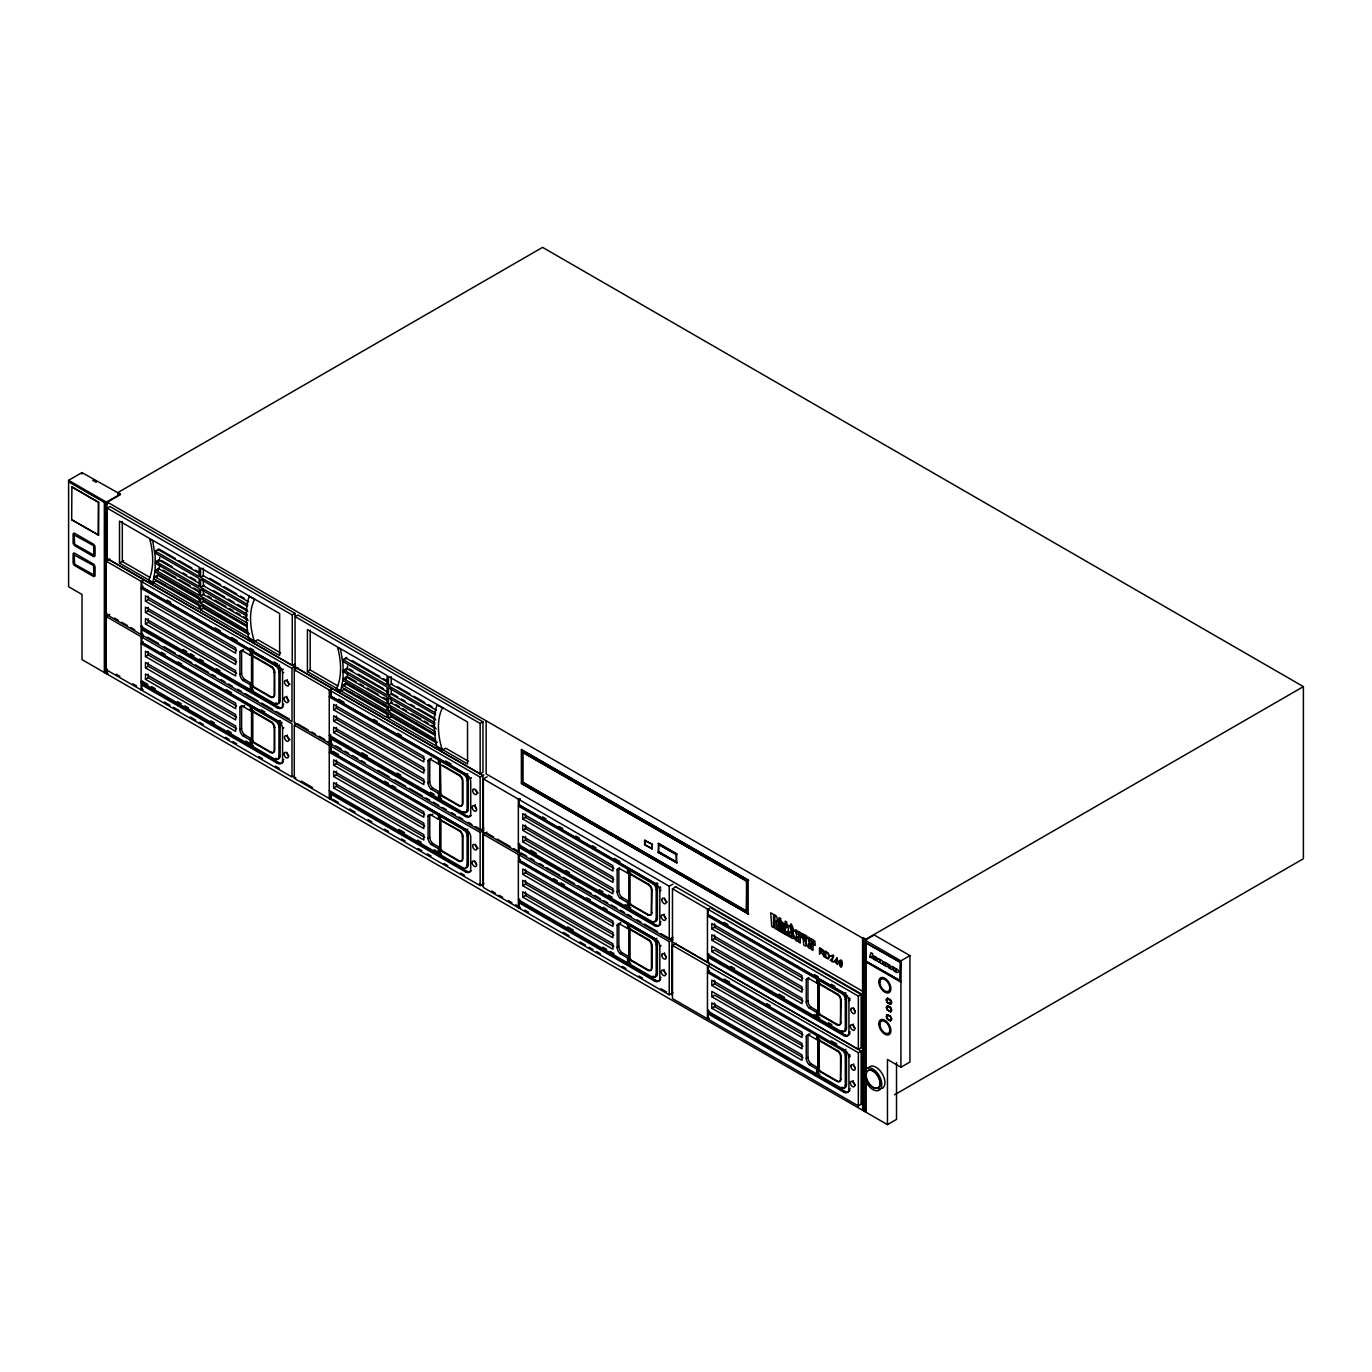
<?xml version="1.0" encoding="UTF-8"?>
<svg xmlns="http://www.w3.org/2000/svg" width="1372" height="1372" viewBox="0 0 1372 1372"><rect width="100%" height="100%" fill="white"/><g stroke="black" fill="none" stroke-linecap="round" stroke-linejoin="round"><path stroke-width="1.5" d="M247.818 633.041L200.569 605.138L200.569 609.888L279.631 655.542L279.631 613.541L200.569 567.905L200.569 577.32L247.646 604.503L247.406 606.338L200.569 579.293L200.569 587.319L246.926 614.073L246.377 616.354M435.713 741.515L388.465 713.612L388.465 718.362L467.526 764.015L467.526 722.015L388.465 676.379L388.465 685.794L435.541 712.977L435.301 714.812L388.465 687.766L388.465 695.793L434.821 722.564L434.255 724.828M155.465 563.858L155.979 561.56L199.163 586.513L199.163 578.487L155.43 553.225L155.173 551.115L199.163 576.514L199.163 567.099L119.518 521.103L119.518 563.103L199.163 609.082L199.163 604.332L153.836 578.778M158.775 561.954L158.758 559.965L200.158 583.855M343.36 672.349L343.875 670.051L387.058 694.987L387.058 686.96L343.326 661.716L343.069 659.589L387.058 684.988L387.058 675.573L307.414 629.594L307.414 671.577L387.058 717.556L387.058 712.805L341.714 687.252M884.717 964.55C886.706 967.414 886.158 960.606 884.734 964.293M152.738 582.894L155.156 570.392L155.156 556.209L152.738 540.894L149.788 539.196A69.32 40.028 60 0 1 148.502 580.459L152.738 582.894L156.957 580.459M159.615 564.544L159.375 568.077L155.156 570.512M340.616 691.368L343.051 678.883L343.051 664.683L340.616 649.385L337.684 647.687A69.32 40.028 60 0 1 336.397 688.933L340.616 691.368L344.852 688.933M347.51 673.035L347.27 676.567L343.034 679.003M886.484 999.125L886.586 1000.531M886.689 1016.292L887.152 1015.194M154.933 572.364L155.688 570.203L199.163 595.311L199.163 588.485L155.996 563.549M158.26 570.443L158.466 568.608M342.829 680.855L343.583 678.694L387.058 703.785L387.058 696.959L343.892 672.04M346.156 678.934L346.361 677.082M154.367 578.452L154.762 576.703L199.163 602.359L199.163 597.283L155.465 572.055M157.145 576.857L157.54 575.108L200.106 599.684M158.432 574.576L154.213 577.029M342.263 686.943L342.657 685.194M345.041 685.331L345.435 683.582L388.002 708.158M346.327 683.067L342.108 685.503M249.327 596.048C244.61 609.237 246.223 624.586 248.778 638.357L254.455 641.633L257.782 639.712L280.66 652.918M437.222 704.522C432.506 717.71 434.118 733.06 436.673 746.831L442.35 750.107L445.677 748.186L468.538 761.391M886.586 998.799C885.146 1001.183 889.228 1005.35 891.32 1003.549A3.121 1.801 60 0 0 891.474 1001.56L891.32 1001.08M886.809 999.022L886.501 1000.137M886.724 1007.099L887.667 1006.07L890.445 1008.128M869.659 956.816L870.98 952.683L872.849 953.763L871.563 957.913L869.659 956.953M890.874 1020.065L891.234 1019.67A2.761 1.595 60 0 0 891.234 1018.161M886.586 999.159L887.667 998.284L886.724 998.902M886.586 1015.794L887.581 1014.594L890.668 1016.875M891.097 1003.292L890.222 1003.875L891.234 1003.018A2.761 1.595 60 0 0 891.234 1001.526M890.874 1011.713L891.32 1011.336A3.121 1.801 60 0 0 891.474 1009.329M891.097 1019.945L890.908 1020.151M886.741 1015.04C884.82 1017.441 889.107 1022.054 891.32 1020.202A3.121 1.801 60 0 0 891.474 1018.196L890.908 1017.287M886.964 1014.903L886.501 1016.772M890.308 1004.201L891.097 1003.807A3.121 1.801 60 0 0 891.251 1001.697L887.444 998.422M890.445 1011.576L891.234 1010.804A2.761 1.595 60 0 0 891.234 1009.295M890.308 1020.837L891.097 1020.442A3.121 1.801 60 0 0 891.251 1018.333L891.097 1017.732M891.32 1008.849C890.651 1004.939 884.1 1005.367 886.929 1009.175M896.516 1062.683L896.516 1119.415L887.461 1124.628L82.028 659.623L82.028 594.47L68.6 586.719L68.6 480.32L81.977 472.585L120.29 494.143L117.718 492.651L117.718 494.726M71.893 486.923L98.647 502.375L98.424 535.166L71.67 519.714L71.893 486.923L98.647 502.375M117.718 492.651L542.575 247.372L1303.4 686.617L1303.4 858.735L894.544 1094.787M71.67 519.714L98.647 535.029M68.6 481.829L106.913 503.936L107.942 503.335L104.341 502.461L104.341 672.503L107.942 673.378L106.913 673.978L106.913 668.833M106.913 561.765L106.913 501.86L120.29 494.143M108.577 501.466L120.29 494.709M295.049 663.825L292.27 665.437L107.222 558.61L107.222 508.137L110 506.525L295.049 613.37L295.117 667.084L480.149 773.911L482.944 772.316L482.944 721.843L297.895 615.016L295.117 616.611L480.149 723.456L482.944 721.843M142.311 633.813L141.11 634.516L106.124 614.33L106.124 561.131L109.829 558.987M119.518 563.103L123.703 560.685M154.642 551.424L158.86 548.989L175.359 558.507M155.43 561.885L159.649 559.433L159.615 557.444M106.124 561.131L141.11 581.316L143.031 581.042L141.813 581.728L141.813 586.959L278.379 665.797A5.934 3.43 60 0 1 282.581 673.069L282.581 704.848A7.392 4.27 60 0 1 277.333 707.866L141.813 629.611L141.813 634.927L291.996 721.638L291.996 668.438L141.813 581.728M141.813 586.959L143.031 586.256M142.311 689.19L141.11 689.893L106.124 669.69L106.124 616.491L109.829 614.347M145.466 601.176L235.675 653.261L235.675 647.893L145.466 595.808L145.466 601.176L148.245 599.581L236.619 650.585M200.569 577.32L203.348 575.708L248.624 601.845M145.466 612.478L235.675 664.562L235.675 659.195L145.466 607.11L145.466 612.478L148.245 610.866L236.619 661.887M200.569 587.319L204.239 585.192M145.466 623.951L235.675 676.019L235.675 670.651L145.466 618.583L145.466 623.951L148.245 622.339L236.619 673.343M141.813 629.611L143.031 628.925L278.55 707.163A7.392 4.27 60 0 0 283.387 706.22M141.813 629.971L143.031 628.925M246.909 616.028L200.569 589.291L200.569 596.117L204.239 593.99M141.813 634.927L143.031 634.224M106.124 616.491L141.11 636.694L143.031 636.402L141.813 637.105L141.813 642.319L278.379 721.158A5.934 3.43 60 0 1 282.581 728.446L282.581 760.208A7.392 4.27 60 0 1 277.333 763.226L141.813 684.988L141.813 690.305L291.996 777.015L291.996 723.816L141.813 637.105M246.84 625.426L200.569 598.089L200.569 603.165L203.348 601.553L247.149 626.832M141.813 642.319L143.031 641.616M200.569 609.888L203.348 608.276L248.504 634.344M145.466 656.553L235.675 708.638L235.675 703.253L145.466 651.186L145.466 656.553L148.245 654.941L236.619 705.963M248.778 596.357L255.003 599.324M145.466 667.855L235.675 719.923L235.675 714.555L145.466 662.47L145.466 667.855L148.245 666.243L236.619 717.247M145.466 679.312L235.675 731.396L235.675 726.028L145.466 673.944L145.466 679.312L148.245 677.699L236.619 728.721M147.867 684.474L142.311 681.267L141.11 681.97L250.321 745.03L251.522 744.327L251.522 705.963L142.311 642.902L141.11 643.605L250.321 706.666L251.522 705.963M246.651 623.351L247.372 625.118M141.813 684.988L143.031 684.285L278.55 762.54A7.392 4.27 60 0 0 283.387 761.597M141.813 685.348L143.031 684.285M141.813 690.305L143.031 689.602M247.475 630.863L200.569 603.165M107.222 508.137L292.27 614.982L295.049 613.37M241.609 651.1L241.609 673.189A5.557 3.207 60 0 0 244.696 679.517L252.019 683.736L250.321 684.714L242.998 680.495A5.557 3.207 60 0 1 239.894 674.184L239.894 652.094L241.609 651.1A4.51 2.607 60 0 1 243.667 649.711M251.522 650.585L142.311 587.542L141.11 588.245L250.321 651.288L251.522 650.585L251.522 688.95L250.321 689.653L141.11 626.592M275.841 702.996L274.64 703.699L252.242 690.768L252.242 686.566L270.404 697.045A5.385 3.104 60 0 0 274.194 694.832L274.194 672.4A4.528 2.624 60 0 0 270.987 666.843L252.242 656.022L252.242 652.403L253.46 651.7L276.75 665.163A4.802 2.761 60 0 1 280.145 671.028L280.145 700.509A6.088 3.516 60 0 1 276.407 703.27M239.894 652.094A4.51 2.607 60 0 1 242.998 651.1L250.321 655.319L252.019 654.341M252.242 656.022L253.46 655.319M239.894 674.184L241.609 673.189M242.998 680.495L244.696 679.517M270.987 666.843L271.536 666.535A4.528 2.624 60 0 1 272.359 667.135M252.242 652.403L275.549 665.849L276.75 665.163M278.379 665.797L279.579 665.094M274.194 672.4L274.743 672.091A4.528 2.624 60 0 0 272.754 667.529M252.242 686.566L253.46 685.863M274.64 703.699A6.088 3.516 60 0 0 278.928 701.212L278.928 671.731L280.145 671.028M282.581 673.069L283.781 672.366M252.242 690.768L253.46 690.065M291.996 668.438L295.7 666.295M483.87 828.122L480.149 830.266L329.983 743.573L329.983 738.256L331.184 737.553L331.184 742.869L329.263 743.161L294.277 722.958L294.277 669.759L297.998 667.615M241.609 706.477L241.609 728.566A5.557 3.207 60 0 0 244.696 734.878L252.019 739.096L250.321 740.091L242.998 735.872A5.557 3.207 60 0 1 239.894 729.544L239.894 707.455L241.609 706.477A4.51 2.607 60 0 1 241.849 705.86M239.894 707.455A4.51 2.607 60 0 1 242.998 706.477L244.696 705.482M307.414 671.577L310.209 669.982L337.872 685.949M252.242 741.926L270.404 752.405A5.385 3.104 60 0 0 274.194 750.21L274.194 727.777A4.528 2.624 60 0 0 270.987 722.221L252.242 711.399L252.242 707.78L253.46 707.077L276.75 720.523A4.802 2.761 60 0 1 280.145 726.405L280.145 755.886A6.088 3.516 60 0 1 275.841 758.356L274.64 759.059L252.242 746.145L252.242 741.926L253.46 741.223M270.404 697.045L270.936 696.719A5.385 3.104 60 0 0 274.743 694.524L274.743 672.091M242.998 706.477L250.321 710.696L252.019 709.701M252.242 711.399L253.46 710.696M342.52 659.898L346.756 657.462M278.928 701.212L280.145 700.509M239.894 729.544L241.609 728.566M277.333 707.866L278.55 707.163M282.581 704.848L283.781 704.145M343.326 670.359L347.545 667.924L347.51 665.935M242.998 735.872L244.696 734.878M270.987 722.221L271.536 721.912A4.528 2.624 60 0 1 273.8 724.296M294.277 669.759L329.263 689.962L331.184 689.67L331.184 694.884L329.983 695.587L329.983 690.373L331.184 689.67M252.242 707.78L275.549 721.226L276.75 720.523M278.379 721.158L279.579 720.472M274.194 727.777L274.743 727.452A4.528 2.624 60 0 0 274.314 725.359M439.692 759.231L330.481 696.17L329.263 696.873L438.474 759.934L439.692 759.231L439.692 797.595L438.474 798.298L329.263 735.238L330.481 734.535L330.481 742.458M274.64 759.059A6.088 3.516 60 0 0 278.928 756.572L278.928 727.109L280.145 726.405M282.581 728.446L283.781 727.743M252.242 746.145L253.46 745.442M333.636 709.821L423.828 761.889L423.828 756.521L333.636 704.453L333.636 709.821L336.414 708.209L424.771 759.231M270.404 752.405L270.936 752.096A5.385 3.104 60 0 0 274.743 749.901L274.743 727.452M388.465 685.794L392.135 683.668M333.636 721.106L423.828 773.191L423.828 767.823L333.636 715.738L333.636 721.106L336.414 719.511L424.771 770.515M278.928 756.572L280.145 755.886M388.465 695.793L392.135 693.666L397.709 696.873M277.333 763.226L278.55 762.54M282.581 760.208L283.781 759.522M333.636 732.579L423.828 784.664L423.828 779.296L333.636 727.211L333.636 732.579L336.414 730.967L424.771 781.989M434.787 724.519L388.465 697.765L388.465 704.591L392.135 702.464M329.983 738.616L331.184 737.913M329.983 743.573L331.184 742.869M483.87 883.499L480.149 885.643L329.983 798.933L329.983 793.616L331.184 792.93L331.184 798.23L329.263 798.521L294.277 778.336L294.277 725.136L329.263 745.322L331.184 745.047L331.184 750.261L329.983 750.964L329.983 745.733L331.184 745.047M434.735 733.917L388.465 706.58L388.465 711.639L392.135 709.513L408.564 718.997M439.692 814.591L330.481 751.547L329.263 752.25L438.474 815.294L439.692 814.591L439.692 852.955L438.474 853.658L329.263 790.598M388.465 718.362L392.135 716.235M333.636 765.182L423.828 817.266L423.828 811.898L333.636 759.814L333.636 765.182L336.414 763.587L424.771 814.591M436.673 704.831L442.882 707.798M333.636 776.483L423.828 828.568L423.828 823.2L333.636 771.115L333.636 776.483L336.414 774.871L424.771 825.893M333.636 787.957L423.828 840.024L423.828 834.656L333.636 782.589L333.636 787.957L336.414 786.345L424.771 837.366M434.547 731.825L435.267 733.591M329.983 793.976L331.184 793.273M329.983 798.933L331.184 798.23M435.37 739.337L388.465 711.639M429.762 759.745L429.762 781.834A5.557 3.207 60 0 0 432.866 788.145L440.189 792.364L438.474 793.359L431.168 789.123A5.557 3.207 60 0 1 428.064 782.812L428.064 760.723L429.762 759.745A4.51 2.607 60 0 1 431.511 758.322M440.412 795.194L458.557 805.673A5.385 3.104 60 0 0 462.364 803.478L462.364 781.028A4.528 2.624 60 0 0 459.157 775.489L440.412 764.65L440.412 761.048L441.63 760.345L464.919 773.791A4.802 2.761 60 0 1 468.315 779.673L468.315 809.154A6.088 3.516 60 0 1 464.01 811.624L462.793 812.327L440.412 799.413L440.412 795.194L441.63 794.491M428.064 760.723A4.51 2.607 60 0 1 431.168 759.728L438.474 763.964L440.189 762.969M440.412 764.65L440.944 794.885L459.106 805.364A5.385 3.104 60 0 0 462.913 803.169L462.913 780.719A4.528 2.624 60 0 0 460.529 775.78M428.064 782.812L429.762 781.834M431.168 789.123L432.866 788.145M459.157 775.489L459.706 775.163A4.528 2.624 60 0 1 460.117 775.437M440.412 761.048L463.702 774.494L464.919 773.791M329.983 695.587L466.531 774.425L467.749 773.722M462.793 812.327A6.088 3.516 60 0 0 467.097 809.84L467.097 780.359L468.315 779.673M521.377 749.661L748.598 880.327L521.377 749.661L521.377 783.412L748.598 914.078L521.377 783.412M440.412 799.413L441.63 798.71M329.983 690.373L480.149 777.084L483.87 774.94M523.041 752.542L746.934 881.287L746.488 911.454L523.041 782.452L523.041 752.542L746.934 881.287M519.576 851.635L518.359 852.321L483.373 832.135L483.373 778.936L487.094 776.792M429.762 815.105L429.762 837.194A5.557 3.207 60 0 0 432.866 843.523L440.189 847.742L438.474 848.719L431.168 844.5A5.557 3.207 60 0 1 428.064 838.189L428.064 816.1L429.762 815.105A4.51 2.607 60 0 1 430.191 814.248M428.064 816.1A4.51 2.607 60 0 1 431.168 815.105L432.866 814.128M468.315 864.514L467.097 865.218A6.088 3.516 60 0 1 462.793 867.704L440.412 854.773L440.412 850.571L458.557 861.05A5.385 3.104 60 0 0 462.364 858.838L462.364 836.406A4.528 2.624 60 0 0 459.157 830.849L440.412 820.027L440.412 816.409L441.63 815.705L464.919 829.168A4.802 2.761 60 0 1 468.315 835.034L468.315 864.514A6.088 3.516 60 0 1 465.657 867.567M431.168 815.105L438.474 819.324L440.189 818.347M440.412 820.027L459.706 830.54A4.528 2.624 60 0 1 461.644 832.427M467.097 809.84L468.315 809.154M523.041 782.452L746.934 911.197M428.064 838.189L429.762 837.194M329.983 738.256L465.502 816.494L466.72 815.808A7.392 4.27 60 0 0 471.248 815.397M431.168 844.5L432.866 843.523M440.412 816.409L463.702 829.854L464.919 829.168M483.373 778.936L518.359 799.139L520.28 798.847L519.062 799.55L519.062 804.764L655.627 883.602A5.934 3.43 60 0 1 659.829 890.874L659.829 922.653A7.392 4.27 60 0 1 654.598 925.671L519.062 847.433L519.062 852.732L669.244 939.443L672.966 937.299M329.983 750.964L466.531 829.803L467.749 829.1M462.364 836.406L462.913 836.097A4.528 2.624 60 0 0 462.244 833.456M440.412 850.571L441.63 849.868M467.097 865.218L467.097 835.737L468.315 835.034M440.412 854.773L441.63 854.07M329.983 745.733L480.149 832.444L483.87 830.3M519.576 906.995L518.359 907.698L483.373 887.495L483.373 834.296L487.094 832.169M522.732 818.981L612.924 871.066L612.924 865.698L522.732 813.613L522.732 818.981L525.51 817.386L613.867 868.39M458.557 861.05L459.106 860.724A5.385 3.104 60 0 0 462.913 858.529L462.913 836.097M522.732 830.283L612.924 882.368L612.924 877L522.732 824.915L522.732 830.283L525.51 828.671L613.867 879.692M329.983 793.616L465.502 871.872L466.72 871.169A7.392 4.27 60 0 0 471.248 870.774M522.732 841.756L612.924 893.824L612.924 888.456L522.732 836.388L522.732 841.756L525.51 840.144L613.867 891.165M519.062 847.433L520.28 846.73L655.816 924.968A7.392 4.27 60 0 0 658.989 925.568M519.062 847.776L520.28 846.73M483.373 834.296L518.359 854.499L520.28 854.207L519.062 854.91L519.062 860.124L655.627 938.98A5.934 3.43 60 0 1 659.829 946.251L659.829 978.013A7.392 4.27 60 0 1 654.598 981.049L519.062 902.793L519.062 908.11L669.244 994.82L672.966 992.676M519.062 860.124L520.28 859.438M522.732 874.358L612.924 926.443L612.924 921.075L522.732 868.99L522.732 874.358L525.51 872.746L613.867 923.768M522.732 885.66L612.924 937.728L612.924 932.36L522.732 880.292L522.732 885.66L525.51 884.048L613.867 935.069M522.732 897.117L612.924 949.201L612.924 943.833L522.732 891.749L522.732 897.117L525.51 895.522L613.867 946.526M519.062 902.793L520.28 902.09L655.816 980.345A7.392 4.27 60 0 0 660.635 979.402M519.062 903.153L520.28 902.09M519.062 908.11L520.28 907.407M644.617 840.401L652.386 844.363L651.94 848.874L644.617 844.655L644.617 840.401L652.386 844.363M644.617 844.655L652.386 848.616M658.131 852.458L658.543 843.248L677.031 853.933L676.019 854.516L676.43 861.839L659.143 851.875L658.131 852.458L677.031 862.902L658.543 852.218M676.019 862.079L658.749 852.098L658.749 844.552L676.43 854.293M618.858 868.905L618.858 890.994A5.557 3.207 60 0 0 621.962 897.322L629.285 901.541L627.57 902.519L620.247 898.3A5.557 3.207 60 0 1 617.16 891.989L617.16 869.899L618.858 868.905A4.51 2.607 60 0 1 619.492 867.841M628.788 868.39L519.576 805.347L518.359 806.05L627.57 869.093L628.788 868.39L628.788 906.755L627.57 907.458L518.359 844.415M657.411 918.314L656.193 919.017A6.088 3.516 60 0 1 651.889 921.504L629.508 908.573L629.508 904.371L647.653 914.85A5.385 3.104 60 0 0 651.46 912.654L651.46 890.205A4.528 2.624 60 0 0 648.253 884.648L629.508 873.827L629.508 870.208L630.726 869.522L654.015 882.968A4.802 2.761 60 0 1 657.411 888.833L657.411 918.314A6.088 3.516 60 0 1 654.221 921.281M617.16 869.899A4.51 2.607 60 0 1 620.247 868.905L627.57 873.124L629.285 872.146M629.508 873.827L630.726 873.124M617.16 891.989L618.858 890.994M620.247 898.3L621.962 897.322M648.253 884.648L648.785 884.34A4.528 2.624 60 0 1 649.625 884.94M629.508 870.208L652.798 883.671L654.015 882.968M655.627 883.602L656.845 882.899A5.934 3.43 60 0 1 657.925 883.688M651.46 890.205L651.992 889.896A4.528 2.624 60 0 0 650.397 885.763M629.508 904.371L630.726 903.668M656.193 919.017L656.193 889.536L657.411 888.833M659.829 890.874L661.047 890.171M629.508 908.573L630.726 907.87M519.062 799.55L669.244 886.243L672.966 884.1M708.672 961.498L707.455 962.201L672.469 941.998L672.469 888.816L676.173 886.672M618.858 924.282L618.858 946.371A5.557 3.207 60 0 0 621.962 952.683L629.285 956.919L627.57 957.896L620.247 953.677A5.557 3.207 60 0 1 617.16 947.349L617.16 925.26L618.858 924.282A4.51 2.607 60 0 1 620.916 922.893M628.788 923.768L519.576 860.707L518.359 861.41L627.57 924.471L628.788 923.768L628.788 962.132L627.57 962.835L518.359 899.775L519.576 899.072L519.576 903.033M647.653 914.85L648.201 914.541A5.385 3.104 60 0 0 650.877 914.798M651.46 912.654L651.992 889.896M629.508 959.731L647.653 970.21A5.385 3.104 60 0 0 651.46 968.015L651.46 945.582A4.528 2.624 60 0 0 648.253 940.026L629.508 929.204L629.508 925.586L630.726 924.882L654.015 938.328A4.802 2.761 60 0 1 657.411 944.21L657.411 973.691A6.088 3.516 60 0 1 653.106 976.178L651.889 976.864L629.508 963.95L629.508 959.731L630.726 959.028M617.16 925.26A4.51 2.607 60 0 1 620.247 924.282L627.57 928.501L629.285 927.523M629.508 929.204L630.726 928.501M654.598 925.671L655.816 924.968M659.829 922.653L661.047 921.95M617.16 947.349L618.858 946.371M620.247 953.677L621.962 952.683M648.253 940.026L648.785 939.717A4.528 2.624 60 0 1 651.065 942.101M629.508 925.586L652.798 939.031L654.015 938.328M655.627 938.98L656.845 938.277M672.469 888.816L707.455 909.001L709.375 908.71L708.158 909.413L708.158 914.627L844.723 993.482A5.934 3.43 60 0 1 848.925 1000.754L848.925 1032.533A7.392 4.27 60 0 1 843.694 1035.551L708.158 957.296L708.158 962.612L858.34 1049.323L862.062 1047.179M651.46 945.582L651.992 945.274A4.528 2.624 60 0 0 651.563 943.164M651.889 976.864A6.088 3.516 60 0 0 656.193 974.394L656.193 944.914L657.411 944.21M629.508 963.95L630.726 963.247M659.829 946.251L661.047 945.548M519.062 854.91L669.244 941.621L672.966 939.477M708.672 1018.075L707.455 1018.779L672.469 998.576L672.469 945.377L676.173 943.233M711.811 928.861L802.02 980.946L802.02 975.578L711.811 923.493L711.811 928.861L714.606 927.249L802.963 978.27M647.653 970.21L648.201 969.901A5.385 3.104 60 0 0 651.992 967.706L651.992 945.274M711.811 940.163L802.02 992.23L802.02 986.862L711.811 934.795L711.811 940.163L714.606 938.551L802.963 989.572M656.193 974.394L657.411 973.691M654.598 981.049L655.816 980.345M659.829 978.013L661.047 977.327M711.811 951.619L802.02 1003.704L802.02 998.336L711.811 946.251L711.811 951.619L714.606 950.024L802.963 1001.028M708.158 957.296L709.375 956.593L844.895 1034.848A7.392 4.27 60 0 0 849.954 1033.288M708.158 957.656L709.375 956.593M672.469 945.377L707.455 965.579L709.375 965.288L708.158 965.991L708.158 971.204L844.723 1050.043A5.934 3.43 60 0 1 848.925 1057.332L848.925 1089.094A7.392 4.27 60 0 1 843.694 1092.112L708.158 1013.874L708.158 1019.19L858.34 1105.901L862.062 1103.757M708.158 971.204L709.375 970.501M708.672 971.788L707.455 972.491L816.666 1035.551L817.884 1034.848L817.884 1073.213L816.666 1073.916L707.455 1010.855L708.672 1010.152L708.672 1014.114M711.811 985.439L802.02 1037.506L802.02 1032.138L711.811 980.071L711.811 985.439L714.606 983.827L802.963 1034.848M711.811 996.741L802.02 1048.808L802.02 1043.44L711.811 991.356L711.811 996.741L714.606 995.129L802.963 1046.133M711.811 1008.197L802.02 1060.282L802.02 1054.914L711.811 1002.829L711.811 1008.197L714.606 1006.585L802.963 1057.606M708.158 1013.874L709.375 1013.171L844.895 1091.426A7.392 4.27 60 0 0 848.599 1091.786M708.158 1014.234L709.375 1013.171M708.158 1019.19L709.375 1018.487M106.913 501.86L862.594 938.156L866.195 939.048L1303.4 686.617M862.594 940.232L866.195 941.123L865.166 941.707M887.461 1124.628L887.461 1059.493L900.907 1067.245L909.945 1062.031L909.945 955.615L874.204 934.984L865.166 940.214L865.166 1071.549M865.818 942.838L900.649 962.492L900.255 981.014L865.818 961.137L865.818 942.838L900.649 962.492M806.256 979.779A4.51 2.607 60 0 1 809.343 978.785L816.666 983.004L818.364 982.026L818.364 1011.421L816.666 1012.399L809.343 1008.18A5.557 3.207 60 0 1 806.256 1001.852L806.256 979.779L807.954 978.785A4.51 2.607 60 0 1 808.828 977.55M817.884 978.27L708.672 915.227L707.455 915.913L816.666 978.973L817.884 978.27L817.884 1016.635L816.666 1017.338L707.455 954.277M842.202 1030.681L840.985 1031.384L818.604 1018.453L818.604 1014.234L836.749 1024.713A5.385 3.104 60 0 0 840.556 1022.517L840.556 1000.085A4.528 2.624 60 0 0 837.349 994.529L818.604 983.707L818.604 980.088L819.804 979.385L843.111 992.831A4.802 2.761 60 0 1 846.49 998.713L846.49 1028.194A6.088 3.516 60 0 1 843.317 1031.144M818.604 983.707L819.804 983.004M865.818 961.137L900.649 980.774M806.256 1001.852L807.954 1000.874L807.954 978.785M809.343 1008.18L811.058 1007.185L818.364 1011.421M837.349 994.529L837.88 994.22A4.528 2.624 60 0 1 840.436 997.135M818.604 980.088L841.894 993.534L843.111 992.831M844.723 993.482L845.941 992.779M866.195 939.614L862.594 938.722L900.907 960.846L909.945 955.615M840.556 1000.085L841.087 999.776A4.528 2.624 60 0 0 840.847 998.216M818.604 1014.234L819.804 1013.548M840.985 1031.384A6.088 3.516 60 0 0 845.289 1028.897L845.289 999.416L846.49 998.713M818.604 1018.453L819.804 1017.75M848.925 1000.754L850.143 1000.051M708.158 909.413L858.34 996.123L862.062 993.98M806.256 1036.34A4.51 2.607 60 0 1 809.343 1035.363L816.666 1039.582L818.364 1038.587L818.364 1067.982L816.666 1068.977L809.343 1064.758A5.557 3.207 60 0 1 806.256 1058.429L806.256 1036.34L807.954 1035.363A4.51 2.607 60 0 1 810.012 1033.974M836.749 1024.713L837.28 1024.404A5.385 3.104 60 0 0 840.299 1024.438M840.556 1022.517L841.087 999.776M818.604 1036.666L841.894 1050.112L843.111 1049.409A4.802 2.761 60 0 1 846.49 1055.291L846.49 1084.772A6.088 3.516 60 0 1 842.202 1087.241L840.985 1087.945L818.604 1075.031L818.604 1070.812L836.749 1081.29A5.385 3.104 60 0 0 840.556 1079.095L840.556 1056.663A4.528 2.624 60 0 0 837.349 1051.106L818.604 1040.285L818.604 1036.666L819.804 1035.963M818.604 1040.285L819.804 1039.582M891.097 1000.582L890.668 1000.222M887.358 1002.486L890.445 1003.738M845.289 1028.897L846.49 1028.194M843.694 1035.551L844.895 1034.848M848.925 1032.533L850.143 1031.83M806.256 1058.429L807.954 1057.452L807.954 1035.363M890.531 1016.309L887.444 1015.057M809.343 1064.758L811.058 1063.763L818.364 1067.982M837.349 1051.106L837.88 1050.798A4.528 2.624 60 0 1 840.436 1053.713M844.723 1050.043L845.941 1049.357M840.556 1056.663L841.087 1056.337A4.528 2.624 60 0 0 840.659 1054.245M818.604 1070.812L819.804 1070.109M840.985 1087.945A6.088 3.516 60 0 0 845.289 1085.458L845.289 1055.977L846.49 1055.291M848.925 1057.332L850.143 1056.629M818.604 1075.031L819.804 1074.327M708.158 965.991L858.34 1052.701L862.062 1050.558M836.749 1081.29L837.28 1080.982A5.385 3.104 60 0 0 840.299 1080.999M840.556 1079.095L841.087 1056.337M845.289 1085.458L846.49 1084.772M843.694 1092.112L844.895 1091.426M848.925 1089.094L850.143 1088.408M866.195 1079.284L866.195 1111.166L862.594 1110.274L862.594 938.156M866.195 1111.166L865.166 1111.749L865.166 1080.021M877.257 959.405L874.015 958.359L875.113 959.422A3.996 2.298 60 0 0 876.742 959.765L876.382 960.52A5.317 3.07 60 0 1 874.993 960.023L873.69 959.268A1.784 1.029 60 0 1 873.141 958.822L872.283 956.919A2.847 1.646 60 0 1 873.021 956.078A4.322 2.504 60 0 1 874.822 956.421L876.073 957.142A2.092 1.218 60 0 1 877.411 958.857L877.411 959.285M92.696 480.286L96.28 482.344M68.6 480.32L106.913 502.426M179.029 560.634L191.857 568.042M195.527 570.152L199.18 572.278M209.676 578.332L220.549 584.592M224.168 586.684L236.841 594.007M240.46 596.1L244.079 598.192M352.244 660.635L379.752 676.516M383.405 678.625L387.075 680.752M397.571 686.806L410.245 694.129M413.864 696.221L424.737 702.481M428.356 704.573L431.974 706.666M200.123 573.839L157.952 549.503L158.106 550.549M388.019 682.33L345.847 657.977L346.001 659.023M436.502 710.319L391.243 684.182L391.243 676.653M865.166 961.515L900.907 982.146M658.131 843.488L676.636 854.173L676.636 863.142M658.749 844.552L676.019 854.516M161.45 560.479L172.255 566.722M183.059 572.947L186.661 575.022M190.245 577.098L195.647 580.219M213.518 590.543L224.648 596.957M228.352 599.101L233.926 602.325M237.63 604.452L246.909 609.82M349.346 668.953L352.947 671.045M358.349 674.149L383.543 688.71M401.413 699.017L405.117 701.161M410.691 704.368L414.395 706.511M418.1 708.655L434.804 718.293M247.852 611.398L203.348 585.707L203.348 579.687M388.053 692.346L346.653 668.438L346.687 670.033M435.747 719.888L391.243 694.181L391.243 688.161M162.994 570.169L175.667 577.492M179.303 579.584L190.176 585.861M193.795 587.953L197.414 590.046M207.841 596.065L211.425 598.141M215.01 600.199L225.763 606.424M229.347 608.482L232.931 610.557M236.516 612.632L240.117 614.69M243.702 616.765L247.286 618.841M347.27 676.567L356.326 681.798M359.944 683.891L363.563 685.983M367.199 688.075L378.072 694.352M383.491 697.49L387.127 699.583M395.719 704.539L399.321 706.614M402.905 708.689L406.489 710.747M411.857 713.852L420.827 719.031M424.411 721.106L427.995 723.181M431.597 725.239L435.181 727.314M158.26 568.471L200.141 592.653M248.178 620.384L203.348 594.505L203.348 589.394M346.156 676.962L388.036 701.143M436.073 728.875L391.243 702.996L391.243 697.868M200.569 596.117L247.183 623.042M388.465 704.591L435.078 731.516M343.36 680.546L387.058 705.774L387.058 710.833L342.674 685.211M162.17 576.737L165.858 578.881M169.562 581.008L182.51 588.485M186.215 590.612L199.146 598.089M207.892 603.131L213.363 606.304M217.016 608.413L220.669 610.523M224.322 612.615L227.975 614.725M231.628 616.834L244.388 624.209M348.214 684.148L353.753 687.355M357.457 689.481L361.162 691.625M366.701 694.832L370.406 696.959M374.11 699.103L377.797 701.229M383.354 704.436L387.041 706.563M412.217 721.106L424.994 728.481M428.63 730.59L432.283 732.682M435.044 735.323L391.243 710.027L391.243 706.649M887.358 998.079L890.531 999.656M158.792 581.522L166.132 585.758M169.802 587.885L197.345 603.783M207.858 609.854L211.477 611.929M215.078 614.021L225.917 620.281M229.536 622.356L249.395 633.83M350.357 692.123L354.027 694.232M357.698 696.359L370.543 703.785M374.23 705.894L387.075 713.32M395.753 718.328L399.372 720.42M402.974 722.495L408.393 725.634M412.012 727.709L415.613 729.801M419.232 731.876L437.291 742.303M887.444 1002.263L890.531 1004.064M149.977 577.475L122.314 561.491L122.314 521.6M156.048 580.973L200.123 606.424M343.943 689.464L388.019 714.898M436.382 742.835L391.243 716.767L391.243 713.594M862.594 991.253L486.151 773.911L486.151 720.815M887.358 1005.865L890.445 1007.665M108.903 559.519L294.774 666.826L294.774 671.097M297.072 668.147L482.944 775.472L482.944 885.935L479.24 883.808M675.247 886.501L862.594 994.666M710.233 907.407L862.594 995.369M890.531 1011.85L886.741 1009.243M887.358 1014.731L890.445 1016.532M167.007 600.096L170.711 602.239M214.992 627.81L220.532 631M231.611 637.397L237.133 640.587M250.064 648.047L253.751 650.174M274.04 661.904L277.744 664.031M338.575 699.154L344.115 702.344M373.63 719.391L377.317 721.518M397.623 733.248L401.31 735.375M445.608 760.946L451.148 764.135M542.42 816.837L546.125 818.981M559.039 826.441L562.726 828.568M575.64 836.028L579.327 838.155M592.258 845.615L595.945 847.742M614.399 858.392L619.938 861.599M724.142 922.464L727.829 924.591M814.556 974.669L818.261 976.795M831.175 984.256L834.862 986.382M890.531 1020.717L887.187 1018.504M254.489 656.691L271.536 666.535M442.659 765.336L459.706 775.163M648.785 884.34L630.04 873.518L630.04 904.062L648.201 914.541M837.88 994.22L819.135 983.398L819.135 1013.925L837.28 1024.404M270.936 696.719L252.791 686.24L252.791 655.713M183.042 649.419L186.746 651.546M190.451 653.689L194.138 655.833M199.695 659.023L203.399 661.167M216.364 668.644L220.052 670.788M361.951 752.696L367.507 755.903M397.125 773.002L400.813 775.146M430.431 792.244L434.135 794.388M530.672 850.125L536.229 853.333M565.847 870.431L569.552 872.558M599.17 889.656L602.874 891.8M608.431 895.007L612.118 897.151M625.083 904.628L628.788 906.755M730.882 966.403L734.586 968.546M779.004 994.203L784.561 997.393M814.179 1014.491L817.884 1016.635M828.414 1022.723L831.861 1024.713M331.184 737.553L466.72 815.808M114.425 618.069L118.095 620.195M121.782 622.322L127.304 625.512M130.992 627.639L134.662 629.765M147.541 637.208L158.586 643.571M164.108 646.761L175.153 653.141M178.84 655.267L191.72 662.71M195.39 664.82L208.287 672.263M211.957 674.389L215.644 676.516M221.166 679.706L224.837 681.833M228.524 683.959L232.211 686.086M237.733 689.259L241.403 691.385M245.091 693.512L257.97 700.955M261.658 703.081L272.685 709.461M276.372 711.571L289.252 719.014M297.072 723.524L308.1 729.904M311.787 732.031L315.474 734.157M319.144 736.267L324.667 739.457M328.354 741.583L332.024 743.71M335.711 745.836L341.234 749.026M344.921 751.153L348.591 753.279M352.278 755.406L357.8 758.596M361.471 760.705L365.158 762.832M378.037 770.275L389.082 776.655M394.604 779.845L405.649 786.207M409.319 788.334L422.216 795.777M425.886 797.904L429.573 800.03M433.243 802.157L438.766 805.347M442.453 807.456L446.14 809.583M451.662 812.773L455.333 814.899M459.02 817.026L462.69 819.153M468.212 822.343L471.899 824.469M475.587 826.596L482.944 830.832M488.003 833.764L493.526 836.954M497.196 839.064L510.075 846.507M513.763 848.633L517.45 850.76M521.12 852.887L526.642 856.077M530.329 858.203L534 860.33M539.522 863.503L543.209 865.629M546.896 867.756L559.776 875.199M563.446 877.325L574.491 883.705M578.178 885.815L591.058 893.258M594.745 895.384L600.267 898.574M603.937 900.701L607.625 902.827M611.295 904.954L616.817 908.127M620.504 910.253L624.191 912.38M627.862 914.507L631.549 916.633M637.071 919.823L640.741 921.95M644.428 924.076L657.308 931.502M660.995 933.629L672.04 940.009L672.04 995.112M675.247 943.782L861.119 1051.089L861.119 1104.289M161.484 652.283L165.172 654.41M178.086 661.87L181.773 663.997M226.071 689.567L231.611 692.757M261.126 709.804L264.813 711.948M333.036 751.324L338.575 754.514M384.709 781.148L388.396 783.292M392.083 785.419L395.771 787.545M553.499 878.612L557.186 880.738M560.874 882.865L564.578 885.009M586.719 897.785L590.406 899.912M603.32 907.372L607.024 909.499M724.142 979.025L729.681 982.232M766.588 1003.532L770.275 1005.659M831.175 1040.833L836.714 1044.023M271.536 721.912L252.791 711.073L252.791 741.617L270.936 752.096M631.755 929.873L648.785 939.717M820.833 1040.954L837.88 1050.798M459.106 860.724L440.944 850.246L440.944 819.719M648.201 969.901L630.04 959.422L630.04 928.895M837.28 1080.982L819.135 1070.503L819.135 1039.959M151.572 686.617L155.276 688.744M177.485 701.572L181.19 703.716M184.894 705.843L188.599 707.986M210.808 720.815L214.512 722.958M227.46 730.436L231.165 732.562M245.982 741.12L251.522 744.327M398.96 829.443L404.517 832.65M417.482 840.144L421.187 842.271M434.135 849.748L439.692 852.955M567.699 926.872L573.256 930.079M602.874 947.177L606.578 949.304M610.283 951.448L613.97 953.574M331.184 792.93L466.72 871.169M116.174 674.184L119.879 676.327M132.844 683.805L136.548 685.949M164.331 702.001L169.888 705.208M173.592 707.335L179.149 710.542M190.262 716.973L195.819 720.18M199.523 722.307L203.228 724.45M225.454 737.279L229.158 739.422M232.863 741.566L236.567 743.71M258.793 756.538L262.498 758.682M275.48 766.159L279.185 768.303M292.15 775.78L295.855 777.924M301.411 781.131L312.524 787.545M332.899 799.31L338.455 802.517M349.568 808.948L355.125 812.155M368.09 819.633L371.795 821.777M384.76 829.254L388.465 831.398M401.43 838.892L405.134 841.019M418.1 848.513L421.804 850.657M427.361 853.864L431.065 855.991M444.048 863.485L447.752 865.629M460.718 873.107L464.422 875.25M491.673 890.994L495.361 893.121M499.048 895.23L502.718 897.357M508.24 900.547L511.928 902.673M515.598 904.8L519.285 906.926M524.807 910.116L528.494 912.243M563.446 932.428L568.968 935.618M580.013 941.981L585.535 945.171M589.223 947.297L592.893 949.424M596.58 951.551L600.267 953.677M622.339 966.42L626.026 968.546M638.906 975.989L642.593 978.116M660.995 988.732L666.518 991.922M887.581 1002.366L886.586 1000.377M887.015 1009.758L890.222 1011.644L891.011 1010.924A2.761 1.595 60 0 0 891.011 1009.432L890.685 1008.557M887.41 1009.518L886.484 1007.7M887.41 1018.384L886.724 1016.652M887.238 1018.487L886.741 1017.492M890.617 1008.026L891.08 1008.986M890.685 1000.788L891.011 1001.646A2.761 1.595 60 0 1 891.011 1003.155M886.947 1008.592L886.689 1007.425M891.097 1008.866L891.234 1009.466A3.121 1.801 60 0 1 891.08 1011.456M890.874 1017.853L891.011 1018.298A2.761 1.595 60 0 1 891.011 1019.79M900.907 960.846L900.907 1067.245M900.255 962.715L900.255 981.014M866.195 939.048L866.195 1070.777M863.623 937.556L863.623 1109.674M861.119 993.808L861.119 1047.711M858.34 996.123L858.34 1049.323M858.34 1052.701L858.34 1105.901M816.666 978.973L816.666 983.004M816.666 1012.399L816.666 1017.338M816.666 1035.551L816.666 1039.582M816.666 1068.977L816.666 1073.916M748.152 880.584L748.152 914.335M746.488 881.544L746.488 911.454M714.606 923.802L714.606 927.249M714.606 934.967L714.606 938.551M714.606 980.38L714.606 983.827M714.606 1003.018L714.606 1006.585M708.672 953.591L708.672 957.536M707.455 909.001L707.455 962.201M707.455 965.579L707.455 1018.779M669.244 886.243L669.244 939.443M669.244 941.621L669.244 994.82M651.94 844.62L651.94 848.874M645.063 840.144L645.063 844.397M627.57 869.093L627.57 873.124M627.57 902.519L627.57 907.458M627.57 924.471L627.57 928.501M627.57 957.896L627.57 962.835M525.51 813.922L525.51 817.386M525.51 825.104L525.51 828.671M525.51 836.56L525.51 840.144M525.51 869.299L525.51 872.746M525.51 880.464L525.51 884.048M525.51 891.937L525.51 895.522M521.823 749.404L521.823 783.155M519.576 843.711L519.576 847.673M518.359 799.139L518.359 852.321M518.359 854.499L518.359 907.698M480.149 723.456L480.149 773.911M480.149 777.084L480.149 830.266M480.149 832.444L480.149 885.643M438.474 759.934L438.474 763.964M438.474 793.359L438.474 798.298M438.474 815.294L438.474 819.324M438.474 848.719L438.474 853.658M336.414 704.762L336.414 708.209M336.414 715.927L336.414 719.511M336.414 727.4L336.414 730.967M336.414 760.122L336.414 763.587M336.414 771.304L336.414 774.871M336.414 782.76L336.414 786.345M330.481 689.259L330.481 696.17M330.481 744.636L330.481 751.547M330.481 791.884L330.481 797.835M329.263 689.962L329.263 743.161M329.263 745.322L329.263 798.521M310.209 630.074L310.209 669.982M294.774 722.204L294.774 726.457M292.27 614.982L292.27 665.437M250.321 651.288L250.321 655.319M250.321 684.714L250.321 689.653M250.321 706.666L250.321 710.696M250.321 740.091L250.321 745.03M203.348 568.18L203.348 575.708M203.348 598.175L203.348 601.553M203.348 605.103L203.348 608.276M148.245 596.117L148.245 599.581M148.245 607.299L148.245 610.866M148.245 618.755L148.245 622.339M148.245 651.494L148.245 654.941M148.245 662.659L148.245 666.243M148.245 674.132L148.245 677.699M142.311 625.906L142.311 629.868M142.311 681.267L142.311 685.228M141.11 581.316L141.11 634.516M141.11 636.694L141.11 689.893M106.913 613.164L106.913 617.434M105.37 501.86L105.37 671.903M98.424 502.495L98.424 535.166M81.977 472.585L81.977 474.095M471.076 777.547A5.934 3.43 60 0 1 471.385 778.25M476.581 808.983A3.104 1.801 60 0 1 475.244 804.489M478.193 792.982A3.104 1.801 60 0 1 475.484 789.62M465.502 816.494A7.392 4.27 60 0 0 470.733 813.476L470.733 781.697A5.934 3.43 60 0 0 466.531 774.425M463.702 774.494A4.802 2.761 60 0 1 467.097 780.359M476.581 864.343A3.104 1.801 60 0 1 474.935 860.947M478.193 848.342A3.104 1.801 60 0 1 475.415 844.295M465.502 871.872A7.392 4.27 60 0 0 470.733 868.853L470.733 837.074A5.934 3.43 60 0 0 466.531 829.803M463.702 829.854A4.802 2.761 60 0 1 467.097 835.737M442.35 750.107A62.615 36.152 60 0 1 442.35 708.106M880.464 1088.956A12.571 7.254 60 0 1 878.32 1088.751M868.305 1067.931A12.571 7.254 60 0 1 881.424 1072.475A12.571 7.254 60 0 1 882.299 1088.39M849.954 1089.865A7.392 4.27 60 0 1 849.045 1091.46M849.817 1054.588A5.934 3.43 60 0 1 849.988 1055.291M855.322 1085.012A3.104 1.801 60 0 1 853.195 1080.587M855.236 1067.948A3.104 1.801 60 0 1 853.676 1063.935M841.087 1078.786A5.385 3.104 60 0 1 840.796 1080.296M811.058 1063.763A5.557 3.207 60 0 1 807.954 1057.452M841.894 1050.112A4.802 2.761 60 0 1 845.289 1055.977M666.243 973.931A3.104 1.801 60 0 1 664.117 969.507M666.14 956.867A3.104 1.801 60 0 1 664.58 952.854M652.798 939.031A4.802 2.761 60 0 1 656.193 944.914M280.128 720.815A5.934 3.43 60 0 1 280.677 721.26M281.689 722.324A5.934 3.43 60 0 1 282.135 722.941M288.978 756.126A3.104 1.801 60 0 1 286.782 752.319M290.024 739.714A3.104 1.801 60 0 1 287.331 735.049M275.549 721.226A4.802 2.761 60 0 1 278.928 727.109M282.924 668.919A5.934 3.43 60 0 1 283.215 669.622M288.978 700.749A3.104 1.801 60 0 1 286.851 696.324M290.024 684.336A3.104 1.801 60 0 1 287.331 679.672M275.549 665.849A4.802 2.761 60 0 1 278.928 671.731M254.455 641.633A62.615 36.152 60 0 1 254.455 599.633M849.817 998.01A5.934 3.43 60 0 1 849.988 998.713M855.322 1028.434A3.104 1.801 60 0 1 853.195 1024.009M855.236 1011.37A3.104 1.801 60 0 1 853.607 1007.974M841.087 1022.209A5.385 3.104 60 0 1 840.59 1024.112M811.058 1007.185A5.557 3.207 60 0 1 807.954 1000.874M841.894 993.534A4.802 2.761 60 0 1 845.289 999.416M660.635 924.042A7.392 4.27 60 0 1 659.503 925.345M660.172 886.724A5.934 3.43 60 0 1 660.721 888.13M666.243 918.571A3.104 1.801 60 0 1 664.117 914.146M667.272 902.141A3.104 1.801 60 0 1 664.511 898.094M651.992 912.329A5.385 3.104 60 0 1 651.22 914.558M652.798 883.671A4.802 2.761 60 0 1 656.193 889.536M823.029 954.586L824.04 956.816L823.269 952.94A1.784 1.029 60 0 0 823.8 952.322L823.183 950.093L819.53 947.709L819.53 954.209L820.25 951.825L823.029 954.586M894.921 970.347C896.979 973.571 896.328 966.351 894.956 970.193M882.796 961.823L882.642 961.343A3.996 2.315 60 0 0 881.253 960.108L879.812 959.268A9.964 5.762 60 0 0 878.046 958.514L877.188 961.206L879.075 962.304L879.881 959.971L880.189 962.904L882.11 964.019L882.779 961.995M838.892 961.532C841.894 977.327 844.569 954.175 838.892 961.532M841.739 963.967C839.081 970.896 839.836 954.312 841.739 963.967M74.139 535.08L74.62 544.255L93.896 555.094L93.622 545.679L74.157 534.994M74.139 554.991L74.62 564.166L93.896 574.988L93.536 565.504L74.139 554.991M794.045 936.939C793.188 941.929 787.648 934.246 789.946 931.811L791.593 932.754C793.771 949.561 786.602 908.35 793.891 930.679L792.261 929.736L791.747 926.803L794.045 936.939M794.439 930.662C789.98 932.994 798.641 947.949 798.23 937.676L796.6 936.733L796.326 939.271L796.052 936.081L798.23 937.333C800.065 935.498 796.892 927.215 794.439 930.662M807.216 938.036C802.74 940.369 811.418 955.306 810.989 945.051L809.36 944.108L809.086 946.629L808.811 943.439L810.989 944.708C812.824 942.856 809.669 934.589 807.216 938.036M829.528 956.73L828.328 958.994L825.069 957.399L825.069 950.916L828.328 953.094L829.528 956.73M828.808 956.318L828.191 958.068L825.79 957.09L825.79 952.065L828.071 953.694L828.808 956.318M882.762 963.024L883.139 964.259A6.14 3.55 60 0 0 884.374 965.442L885.643 966.18A4.631 2.675 60 0 0 887.341 966.608A2.847 1.646 60 0 0 888.25 965.682L888.25 965.236A1.869 1.08 60 0 0 887.667 964.104A3.087 1.784 60 0 0 886.621 963.195L885.369 962.475A4.288 2.47 60 0 0 883.036 962.509L882.779 962.904M892.983 968.924L893.343 970.158A6.14 3.55 60 0 0 894.578 971.342L895.865 972.079A4.631 2.675 60 0 0 897.562 972.508A2.847 1.646 60 0 0 898.437 971.719L898.471 971.119A1.869 1.08 60 0 0 897.871 970.004A3.087 1.784 60 0 0 896.825 969.095L895.573 968.375A4.288 2.47 60 0 0 893.241 968.409L892.983 968.924M805.347 935.31L804.798 941.295L804.249 934.675L802.603 933.732L803.803 945.085L805.776 946.217L806.959 936.236L805.347 935.31M823.08 951.619L820.25 951.088L820.25 948.858L823.08 951.619M831.072 956.215L830.334 956.318C838.532 951.173 828.139 963.744 833.85 961.703L830.214 960.383C831.466 959.182 835.188 955.872 831.072 956.215M796.12 931.691L796.6 934.795L796.12 931.691M808.88 939.048L809.36 942.17L808.88 939.048M776.569 920.389L776.501 929.307L774.871 928.364L774.871 915.21L776.501 916.136C777.444 920.303 781.045 924.316 778.679 930.559L777.049 929.633L776.569 920.389M800.322 934.143L800.253 943.027L798.624 942.084L798.624 931.434L802.088 933.766L802.448 938.036L800.819 937.11L800.322 934.143M813.082 941.501L813.013 950.402L811.401 949.458L811.401 938.791L814.865 941.141L815.208 945.411L813.579 944.468L813.082 941.501M874.307 957.262L875.782 958.188L874.307 957.262M782.675 923.956L782.606 932.84L780.977 931.897L780.977 921.229L784.698 924.179L784.801 934.092L783.172 933.166L782.675 923.956M787.614 925.071L786.791 927.987L786.791 922.087L785.161 921.144L785.161 934.315L786.791 935.258L786.791 931.399L787.785 935.824L789.689 936.922L788.128 930.027L789.294 926.031L787.614 925.071M73.436 533.468L73.316 533.622A2.933 1.698 60 0 0 73.093 534.6L73.093 542.575A2.933 1.698 60 0 0 73.316 543.792L74.139 545.181A2.178 1.252 60 0 0 74.791 545.73L93.382 556.466A2.178 1.252 60 0 0 94.016 556.672L94.84 556.209A2.933 1.698 60 0 0 95.062 555.248L95.062 547.274A2.933 1.698 60 0 0 94.84 546.056L94.016 544.65A2.178 1.252 60 0 0 93.382 544.118L74.791 533.382A2.178 1.252 60 0 0 74.139 533.176L73.591 533.331M73.436 553.379L73.316 553.533A2.933 1.698 60 0 0 73.093 554.494L73.093 562.469A2.933 1.698 60 0 0 73.316 563.703L74.139 565.092A2.178 1.252 60 0 0 74.791 565.641L93.382 576.377A2.178 1.252 60 0 0 94.016 576.583L94.84 576.12A2.933 1.698 60 0 0 95.062 575.16L95.062 567.185A2.933 1.698 60 0 0 94.84 565.967L94.016 564.561A2.178 1.252 60 0 0 93.382 564.029L74.791 553.293A2.178 1.252 60 0 0 74.139 553.087L73.591 553.242M836.766 959.182L835.051 960.949L836.766 961.943L836.766 959.182M836.937 957.948L834.45 961.309L837.435 964.55L838.258 962.801L836.937 957.948M893.704 967.363L891.611 969.507L888.747 967.843L888.353 964.31L890.119 965.322L890.377 967.74L891.886 966.317L893.704 967.363M774.545 915.004L770.738 912.809L771.733 926.563L773.534 927.592L773.534 916.153L774.545 916.736L774.545 915.004M780.651 918.537L779.022 917.594L779.022 919.514L780.651 920.458L780.651 918.537M780.651 921.041L779.022 920.098L779.022 930.765L780.651 931.708L780.651 921.041M472.637 790.529A3.104 1.801 60 0 0 475.93 794.645A3.104 1.801 60 0 0 475.93 790.238A3.104 1.801 60 0 0 472.637 790.529M472.157 807.182A3.104 1.801 60 0 0 475.467 811.298A3.104 1.801 60 0 0 475.467 806.89A3.104 1.801 60 0 0 472.157 807.182M472.637 845.907A3.104 1.801 60 0 0 475.93 850.005A3.104 1.801 60 0 0 475.93 845.615A3.104 1.801 60 0 0 472.637 845.907M472.157 862.559A3.104 1.801 60 0 0 475.467 866.658A3.104 1.801 60 0 0 475.467 862.268A3.104 1.801 60 0 0 472.157 862.559M864.017 1074.156A12.571 7.254 60 0 0 877.36 1090.74A12.571 7.254 60 0 0 877.36 1072.973A12.571 7.254 60 0 0 864.017 1074.156M865.835 1075.202A10.016 5.78 60 0 0 876.451 1088.425A10.016 5.78 60 0 0 876.451 1074.259A10.016 5.78 60 0 0 865.835 1075.202M866.144 1075.013A10.016 5.78 60 0 0 876.777 1088.236A10.016 5.78 60 0 0 876.777 1074.07A10.016 5.78 60 0 0 866.144 1075.013M850.812 1066.147A3.104 1.801 60 0 0 854.121 1070.263A3.104 1.801 60 0 0 854.121 1065.855A3.104 1.801 60 0 0 850.812 1066.147M850.348 1082.817A3.104 1.801 60 0 0 853.641 1086.916A3.104 1.801 60 0 0 853.641 1082.508A3.104 1.801 60 0 0 850.348 1082.817M661.733 955.066A3.104 1.801 60 0 0 665.026 959.182A3.104 1.801 60 0 0 665.026 954.775A3.104 1.801 60 0 0 661.733 955.066M661.253 971.736A3.104 1.801 60 0 0 664.545 975.835A3.104 1.801 60 0 0 664.545 971.427A3.104 1.801 60 0 0 661.253 971.736M878.783 981.717A8.575 4.956 60 0 0 887.873 993.036A8.575 4.956 60 0 0 887.873 980.911A8.575 4.956 60 0 0 878.783 981.717M879.864 982.352A7.031 4.065 60 0 0 887.324 991.63A7.031 4.065 60 0 0 887.324 981.683A7.031 4.065 60 0 0 879.864 982.352M878.783 1023.718A8.575 4.956 60 0 0 887.873 1035.02A8.575 4.956 60 0 0 887.873 1022.895A8.575 4.956 60 0 0 878.783 1023.718M879.864 1024.335A7.031 4.065 60 0 0 887.324 1033.613A7.031 4.065 60 0 0 887.324 1023.683A7.031 4.065 60 0 0 879.864 1024.335M284.467 737.261A3.104 1.801 60 0 0 287.76 741.377A3.104 1.801 60 0 0 287.76 736.97A3.104 1.801 60 0 0 284.467 737.261M283.987 753.931A3.104 1.801 60 0 0 287.297 758.03A3.104 1.801 60 0 0 287.297 753.622A3.104 1.801 60 0 0 283.987 753.931M284.467 681.901A3.104 1.801 60 0 0 287.76 686A3.104 1.801 60 0 0 287.76 681.61A3.104 1.801 60 0 0 284.467 681.901M283.987 698.554A3.104 1.801 60 0 0 287.297 702.653A3.104 1.801 60 0 0 287.297 698.262A3.104 1.801 60 0 0 283.987 698.554M850.812 1009.586A3.104 1.801 60 0 0 854.121 1013.685A3.104 1.801 60 0 0 854.121 1009.278A3.104 1.801 60 0 0 850.812 1009.586M850.348 1026.239A3.104 1.801 60 0 0 853.641 1030.338A3.104 1.801 60 0 0 853.641 1025.947A3.104 1.801 60 0 0 850.348 1026.239M661.733 899.706A3.104 1.801 60 0 0 665.026 903.805A3.104 1.801 60 0 0 665.026 899.415A3.104 1.801 60 0 0 661.733 899.706M661.253 916.359A3.104 1.801 60 0 0 664.545 920.458A3.104 1.801 60 0 0 664.545 916.067A3.104 1.801 60 0 0 661.253 916.359"/></g></svg>
